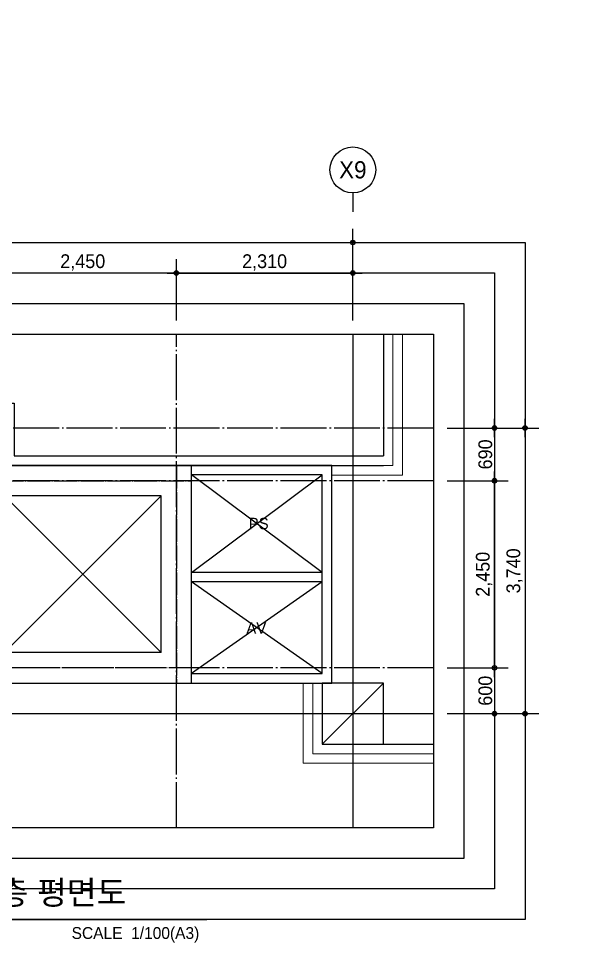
# Model space of a CAD drawing. Header units: millimetres. Extents: x 252711992 to 505989238, y 504776675 to 1009617600.
# Drawn here: x 253370873 to 253378242, y 504805965 to 504818065 of the extents above; entities that cross this region are included whole.
import ezdxf
from ezdxf.enums import TextEntityAlignment as Align
from ezdxf.xclip import XClip

# ---------------------------------------------------------------- set-up
doc = ezdxf.new("R2010")
doc.units = ezdxf.units.MM
doc.header["$XCLIPFRAME"] = 0
doc.linetypes.add('CEN', pattern=[35, 30, -2, 1, -2])
for name, color, linetype in [('$ZCDB_AUDIT_GENERATED_600D18', 7, 'Continuous'), ('4A.TEC CEN', 1, 'CEN'), ('4A.TEC CEN 보조1', 14, 'CEN'), ('4A.TEC ELE 4', 9, 'Continuous'), ('4A.TEC TEXT 2', 3, 'Continuous'), ('4A.TEC 기둥', 2, 'Continuous'), ('4A.TEC 벽체 1', 2, 'Continuous'), ('4A.TEC 벽체 3', 4, 'Continuous'), ('4A.TEC 벽체 4', 7, 'Continuous'), ('4A.TEC 심볼', 7, 'Continuous'), ('4A.TEC 해치 1', 9, 'Continuous'), ('TEXT', 7, 'Continuous')]:
    doc.layers.add(name, color=color, linetype=linetype)
doc.layers.add('DEFPOINT', color=135, linetype='Continuous', plot=False)
doc.styles.add('GHS', font='malgun.ttf')
doc.styles.add('나눔고딕', font='')
doc.styles.add('돋움', font='')
doc.styles.add('울릉도L', font='')
doc.styles.get('나눔고딕').set_extended_font_data('Dotum')
doc.styles.get('돋움').set_extended_font_data('Dotum')
doc.styles.get('울릉도L').set_extended_font_data('Dotum')
doc.dimstyles.new('DIM_600(외부치수)', dxfattribs={"dimscale": 400, "dimtxt": 3.3, "dimasz": 1, "dimexe": 2, "dimexo": 2, "dimgap": 1, "dimtad": 1, "dimdec": 0, "dimdsep": 46, "dimlunit": 6, "dimtxsty": '나눔고딕', "dimblk1": 'DIMDOT', "dimblk2": 'DIMDOT', "dimsah": 1, "dimcen": 2.5, "dimdle": 1.5, "dimclrd": 8, "dimclre": 8, "dimclrt": 3, "dimadec": 0, "dimazin": 0, "dimtfac": 1, "dimtdec": 0, "dimtix": 1, "dimtmove": 2, "dimatfit": 3, "dimldrblk": 'DIMDOT', "dimfxl": 1, "dimtvp": 1, "dimtolj": 1, "dimtzin": 0, "dimarcsym": 0})

# ---------------------------------------------------------------- blocks, each defined once
blk = doc.blocks.new('dwgFD3B')
at = {"layer": '4A.TEC CEN', "color": 250, "ltscale": 500}
blk.add_line((49194.51, -169936.83, -3333.33), (358000, -169936.83, -3333.33), dxfattribs=at)
at = {"layer": '4A.TEC CEN', "color": 250, "ltscale": 500, "elevation": -3333.33}
blk.add_lwpolyline([(252807.63, -39163.16), (252807.63, -267000)], dxfattribs=at)
blk = doc.blocks.new('DIMDOT')
at = {"color": 0}
blk.add_line((-2, 0), (2, 0), dxfattribs=at)
for radius in [0.5, 0.25]:
    blk.add_circle((0, 0), radius, dxfattribs=at)
blk = doc.blocks.new('*D441')
at = {"layer": '$ZCDB_AUDIT_GENERATED_600D18', "color": 8, "lineweight": -2, "transparency": 16777216}
for p, q in [((253364249, 504814112), (253364249, 504815312)), ((253375249, 504814112), (253375249, 504815312)), ((253364309, 504815132), (253375189, 504815132))]:
    blk.add_line(p, q, dxfattribs=at)
at = {"layer": 'Defpoints', "color": 0, "transparency": 16777216}
for p in [(253375249, 504815132), (253364249, 504813932, 0), (253375249, 504813932)]:
    blk.add_point(p, dxfattribs=at)
at = {"layer": '$ZCDB_AUDIT_GENERATED_600D18', "color": 8, "lineweight": -2, "transparency": 16777216, "xscale": 60, "yscale": 60, "zscale": 60, "rotation": 180}
blk.add_blockref('DIMDOT', (253364249, 504815132), dxfattribs=at)
at = {"layer": '$ZCDB_AUDIT_GENERATED_600D18', "color": 8, "lineweight": -2, "transparency": 16777216, "xscale": 60, "yscale": 60, "zscale": 60}
blk.add_blockref('DIMDOT', (253375249, 504815132), dxfattribs=at)
at = {"layer": '$ZCDB_AUDIT_GENERATED_600D18', "color": 3, "transparency": 16777216, "insert": (253369749, 504815270), "char_height": 180, "attachment_point": 5, "style": '나눔고딕'}
blk.add_mtext('\\A1;11,000', dxfattribs=at)
blk = doc.blocks.new('*D442')
at = {"layer": '$ZCDB_AUDIT_GENERATED_600D18', "color": 8, "lineweight": -2, "transparency": 16777216}
for p, q in [((253372939, 504814112), (253372939, 504814912)), ((253375249, 504814112), (253375249, 504814912)), ((253372999, 504814732), (253375189, 504814732))]:
    blk.add_line(p, q, dxfattribs=at)
at = {"layer": 'Defpoints', "color": 0, "transparency": 16777216}
for p in [(253375249, 504814732), (253372939, 504813932, 569), (253375249, 504813932, 4431)]:
    blk.add_point(p, dxfattribs=at)
at = {"layer": '$ZCDB_AUDIT_GENERATED_600D18', "color": 8, "lineweight": -2, "transparency": 16777216, "xscale": 60, "yscale": 60, "zscale": 60, "rotation": 180}
blk.add_blockref('DIMDOT', (253372939, 504814732), dxfattribs=at)
at = {"layer": '$ZCDB_AUDIT_GENERATED_600D18', "color": 8, "lineweight": -2, "transparency": 16777216, "xscale": 60, "yscale": 60, "zscale": 60}
blk.add_blockref('DIMDOT', (253375249, 504814732), dxfattribs=at)
at = {"layer": '$ZCDB_AUDIT_GENERATED_600D18', "color": 3, "transparency": 16777216, "insert": (253374094, 504814870), "char_height": 180, "attachment_point": 5, "style": '나눔고딕'}
blk.add_mtext('\\A1;2,310', dxfattribs=at)
blk = doc.blocks.new('*D446')
at = {"layer": '$ZCDB_AUDIT_GENERATED_600D18', "color": 8, "lineweight": -2, "transparency": 16777216}
for p, q in [((253370489, 504814112), (253370489, 504814912)), ((253372939, 504814112), (253372939, 504814912)), ((253372879, 504814732), (253370549, 504814732))]:
    blk.add_line(p, q, dxfattribs=at)
at = {"layer": 'Defpoints', "color": 0, "transparency": 16777216}
for p in [(253370489, 504814732), (253370489, 504813932, 81667), (253372939, 504813932, 61250)]:
    blk.add_point(p, dxfattribs=at)
at = {"layer": '$ZCDB_AUDIT_GENERATED_600D18', "color": 8, "lineweight": -2, "transparency": 16777216, "xscale": 60, "yscale": 60, "zscale": 60, "rotation": 180}
blk.add_blockref('DIMDOT', (253370489, 504814732), dxfattribs=at)
at = {"layer": '$ZCDB_AUDIT_GENERATED_600D18', "color": 8, "lineweight": -2, "transparency": 16777216, "xscale": 60, "yscale": 60, "zscale": 60}
blk.add_blockref('DIMDOT', (253372939, 504814732), dxfattribs=at)
at = {"layer": '$ZCDB_AUDIT_GENERATED_600D18', "color": 3, "transparency": 16777216, "insert": (253371714, 504814870), "char_height": 180, "attachment_point": 5, "style": '나눔고딕'}
blk.add_mtext('\\A1;2,450', dxfattribs=at)
blk = doc.blocks.new('*D447')
at = {"layer": '$ZCDB_AUDIT_GENERATED_600D18', "color": 8, "lineweight": -2, "transparency": 16777216}
for p, q in [((253376483, 504812702), (253377683, 504812702)), ((253377503, 504812642), (253377503, 504809022)), ((253376483, 504808962), (253377683, 504808962))]:
    blk.add_line(p, q, dxfattribs=at)
at = {"layer": 'Defpoints', "color": 0, "transparency": 16777216}
for p in [(253376303, 504812702, 0), (253376303, 504808962, 0), (253377503, 504808962)]:
    blk.add_point(p, dxfattribs=at)
at = {"layer": '$ZCDB_AUDIT_GENERATED_600D18', "color": 8, "lineweight": -2, "transparency": 16777216, "xscale": 60, "yscale": 60, "zscale": 60}
for p, rotation in [((253377503, 504812702), 90), ((253377503, 504808962), 270)]:
    blk.add_blockref('DIMDOT', p, dxfattribs=dict(at, rotation=rotation))
at = {"layer": '$ZCDB_AUDIT_GENERATED_600D18', "color": 3, "transparency": 16777216, "insert": (253377366, 504810832), "char_height": 180, "attachment_point": 5, "rotation": 90, "style": '나눔고딕'}
blk.add_mtext('\\A1;3,740', dxfattribs=at)
blk = doc.blocks.new('*D448')
at = {"layer": '$ZCDB_AUDIT_GENERATED_600D18', "color": 8, "lineweight": -2, "transparency": 16777216}
for p, q in [((253376483, 504812702), (253377283, 504812702)), ((253377103, 504812642), (253377103, 504812072)), ((253376483, 504812012), (253377283, 504812012))]:
    blk.add_line(p, q, dxfattribs=at)
at = {"layer": 'Defpoints', "color": 0, "transparency": 16777216}
for p in [(253376303, 504812702, 0), (253376303, 504812012, 0), (253377103, 504812012)]:
    blk.add_point(p, dxfattribs=at)
at = {"layer": '$ZCDB_AUDIT_GENERATED_600D18', "color": 8, "lineweight": -2, "transparency": 16777216, "xscale": 60, "yscale": 60, "zscale": 60}
for p, rotation in [((253377103, 504812702), 90), ((253377103, 504812012), 270)]:
    blk.add_blockref('DIMDOT', p, dxfattribs=dict(at, rotation=rotation))
at = {"layer": '$ZCDB_AUDIT_GENERATED_600D18', "color": 3, "transparency": 16777216, "insert": (253376983, 504812357), "char_height": 180, "attachment_point": 5, "rotation": 90, "style": '나눔고딕'}
blk.add_mtext('\\A1;690', dxfattribs=at)
blk = doc.blocks.new('*D449')
at = {"layer": '$ZCDB_AUDIT_GENERATED_600D18', "color": 8, "lineweight": -2, "transparency": 16777216}
for p, q in [((253376483, 504812012), (253377283, 504812012)), ((253377103, 504809622), (253377103, 504811952)), ((253376483, 504809562), (253377283, 504809562))]:
    blk.add_line(p, q, dxfattribs=at)
at = {"layer": 'Defpoints', "color": 0, "transparency": 16777216}
for p in [(253376303, 504812012, 0), (253377103, 504812012), (253376303, 504809562, 0)]:
    blk.add_point(p, dxfattribs=at)
at = {"layer": '$ZCDB_AUDIT_GENERATED_600D18', "color": 8, "lineweight": -2, "transparency": 16777216, "xscale": 60, "yscale": 60, "zscale": 60}
for p, rotation in [((253377103, 504812012), 90), ((253377103, 504809562), 270)]:
    blk.add_blockref('DIMDOT', p, dxfattribs=dict(at, rotation=rotation))
at = {"layer": '$ZCDB_AUDIT_GENERATED_600D18', "color": 3, "transparency": 16777216, "insert": (253376966, 504810787), "char_height": 180, "attachment_point": 5, "rotation": 90, "style": '나눔고딕'}
blk.add_mtext('\\A1;2,450', dxfattribs=at)
blk = doc.blocks.new('*D450')
at = {"layer": '$ZCDB_AUDIT_GENERATED_600D18', "color": 8, "lineweight": -2, "transparency": 16777216}
for p, q in [((253376483, 504809562), (253377283, 504809562)), ((253377103, 504809502), (253377103, 504809022)), ((253376483, 504808962), (253377283, 504808962))]:
    blk.add_line(p, q, dxfattribs=at)
at = {"layer": 'Defpoints', "color": 0, "transparency": 16777216}
for p in [(253376303, 504809562, 0), (253376303, 504808962, 0), (253377103, 504808962)]:
    blk.add_point(p, dxfattribs=at)
at = {"layer": '$ZCDB_AUDIT_GENERATED_600D18', "color": 8, "lineweight": -2, "transparency": 16777216, "xscale": 60, "yscale": 60, "zscale": 60}
for p, rotation in [((253377103, 504809562), 90), ((253377103, 504808962), 270)]:
    blk.add_blockref('DIMDOT', p, dxfattribs=dict(at, rotation=rotation))
at = {"layer": '$ZCDB_AUDIT_GENERATED_600D18', "color": 3, "transparency": 16777216, "insert": (253376983, 504809262), "char_height": 180, "attachment_point": 5, "rotation": 90, "style": '나눔고딕'}
blk.add_mtext('\\A1;600', dxfattribs=at)
blk = doc.blocks.new('c1')
at = {"layer": '4A.TEC 기둥'}
blk.add_lwpolyline([(1156776, -1012079), (1157576, -1012079), (1157576, -1011279), (1156776, -1011279)], close=True, dxfattribs=at)
at = {"layer": 'DEFPOINT'}
blk.add_line((1156776, -1012079), (1157576, -1011279), dxfattribs=at)
blk = doc.blocks.new('ADFAWEFQWEFQWF')
at = {"layer": '4A.TEC CEN 보조1', "ltscale": 10}
for p, q in [((200, 0), (200, 2850)), ((2650, 2850), (2650, 0)), ((0, 2650), (2850, 2650)), ((2850, 200), (0, 200))]:
    blk.add_line(p, q, dxfattribs=at)
at = {"layer": '4A.TEC 벽체 1'}
for p, q in [((400, 2450), (400, 400)), ((400, 2450), (2450, 2450)), ((2450, 2450), (2450, 400)), ((400, 400), (2450, 400))]:
    blk.add_line(p, q, dxfattribs=at)
blk.add_lwpolyline([(875, 2850), (0, 2850), (0, 0), (2850, 0), (2850, 2850), (875, 2850)], dxfattribs=at)
at = {"layer": '4A.TEC 해치 1'}
for p, q in [((400, 2450), (2450, 400)), ((2450, 2450), (400, 400))]:
    blk.add_line(p, q, dxfattribs=at)
blk = doc.blocks.new('A$C092cc5a8')
at = {"layer": '4A.TEC 벽체 3', "elevation": 0, "flags": 128}
for points in [[(16555, 37896), (16555, 7872)], [(4629, 4096), (4629, 5022), (5429, 5022), (5429, 8562), (11721, 8562), (11721, 7872), (16555, 7872)], [(4755, 4096), (4755, 4896), (5555, 4896), (5555, 8436), (11595, 8436), (11595, 7746), (16555, 7746)], [(15755, 4896), (15755, 4096)], [(15755, 4096), (37755, 4096)]]:
    blk.add_lwpolyline(points, dxfattribs=at)
at = {"layer": '4A.TEC 벽체 4', "color": 251, "lineweight": 0, "ltscale": 15}
for p, q in [((15880, 7746, 0), (16680, 7746, 0)), ((15880, 7620, 0), (16805, 7620, 0))]:
    blk.add_line(p, q, dxfattribs=at)
at = {"layer": '4A.TEC 벽체 4', "color": 251, "lineweight": 0, "ltscale": 15, "elevation": 0}
for points in [[(16680, 37896), (16680, 7746)], [(16805, 37896), (16805, 7620)], [(15505, 4896), (15505, 3846)], [(15630, 4896), (15630, 3971)], [(15630, 3971), (37880, 3971)], [(15505, 3846), (38005, 3846)]]:
    blk.add_lwpolyline(points, dxfattribs=at)
blk = doc.blocks.new('ccs122')
at = {"layer": '4A.TEC 심볼'}
blk.add_line((0, 8), (0, 3), dxfattribs=at)
blk.add_circle((0, 14), 6, dxfattribs=at)
at = {"layer": '4A.TEC TEXT 2', "color": 3, "style": 'GHS'}
blk.add_attdef('NO', text='', height=4.5, dxfattribs=at).set_placement((-0.01, 14.02), align=Align.MIDDLE_CENTER)

msp = doc.modelspace()

# ---------------------------------------------------------------- linework, layer by layer
at = {"layer": '4A.TEC CEN', "ltscale": 20}
for p, q in [((253372938.77, 504807467.16, 1666.67), (253372938.77, 504813932.16, 1666.67)), ((253376303.05, 504812702.14, 1666.67), (253362992.67, 504812702.14, 1666.67)), ((253376303.05, 504812012.14, 1666.67), (253370488.77, 504812012.14, 1666.67)), ((253376303.05, 504809562.14, 1666.67), (253362992.67, 504809562.14, 1666.67))]:
    msp.add_line(p, q, dxfattribs=at)
at = {"layer": '4A.TEC 벽체 3'}
for p, q in [((253374848.78, 504810812.14, -3332.88), (253373138.78, 504810812.14, -3332.88)), ((253374848.78, 504810687.14, -3332.88), (253373138.78, 504810687.14, -3332.88)), ((253374848.78, 504809362.14, -3332.88), (253374848.78, 504808562.14, -3332.88))]:
    msp.add_line(p, q, dxfattribs=at)
at = {"layer": '4A.TEC 벽체 3', "elevation": -3332.88, "flags": 128}
for points in [[(253373138.78, 504809362.14), (253374973.78, 504809362.14), (253374973.78, 504812212.14), (253373138.78, 504812212.14)], [(253373138.78, 504809487.14), (253374848.78, 504809487.14), (253374848.78, 504812087.14), (253373138.78, 504812087.14)]]:
    msp.add_lwpolyline(points, dxfattribs=at)
at = {"layer": '4A.TEC 심볼'}
msp.add_line((253366537.72, 504806267.16, 3333.33), (253373336.14, 504806267.16, 3333.33), dxfattribs=at)
at = {"layer": '4A.TEC 해치 1'}
for p, q in [((253373138.78, 504810812.14, -3332.88), (253374848.78, 504812087.14, -3332.88)), ((253374848.78, 504810812.14, -3332.88), (253373138.78, 504812087.14, -3332.88)), ((253374848.78, 504810687.14, -3332.88), (253373138.78, 504809487.14, -3332.88)), ((253374848.78, 504809487.14, -3332.88), (253373138.78, 504810687.14, -3332.88))]:
    msp.add_line(p, q, dxfattribs=at)
at = {"layer": 'DEFPOINT', "elevation": 3333.33}
for points in [[(253361792.67, 504815132.16), (253377503.05, 504815132.16), (253377503.05, 504806267.16), (253361792.67, 504806267.16)], [(253362192.67, 504814732.16), (253377103.05, 504814732.16), (253377103.05, 504806667.16), (253362192.67, 504806667.16)], [(253362592.67, 504814332.16), (253376703.05, 504814332.16), (253376703.05, 504807067.16), (253362592.67, 504807067.16)], [(253362992.67, 504813932.16), (253376303.05, 504813932.16), (253376303.05, 504807467.16), (253362992.67, 504807467.16)]]:
    msp.add_lwpolyline(points, close=True, dxfattribs=at)

# ---------------------------------------------------------------- block references
ref = msp.add_blockref('dwgFD3B', (253122441.15, 504978898.98, -4999.1))
XClip(ref).set_block_clipping_path([(240551.5187525749, -171431.8169597387), (253861.8992676735, -164966.8169609308)])
at = {"layer": '4A.TEC ELE 4'}
ref = msp.add_blockref('A$C092cc5a8', (253359093.55, 504804466.28, -3332.43), dxfattribs=at)
XClip(ref).set_block_clipping_path([(3899.121032089, 3000.882517755), (17209.5015471876, 9465.8825165629)])
at = {"layer": '4A.TEC 기둥'}
msp.add_blockref('c1', (252218073.11, 505820641.48, -3332.88), dxfattribs=at)
at = {"layer": '4A.TEC 벽체 1', "color": 3, "rotation": 180}
msp.add_blockref('ADFAWEFQWEFQWF', (253373138.77, 504812212.14, 1666.67), dxfattribs=at)
at = {"layer": '4A.TEC 심볼'}
ref = msp.add_blockref('ccs122', (253375248.78, 504815382.16, -7764.32), dxfattribs=dict(at, xscale=49.99999977496833, yscale=49.99999977496833, zscale=49.99999977496833))
ref.add_attrib('NO', 'X9', dxfattribs={"layer": '0', "color": 3, "height": 225, "style": '울릉도L'}).set_placement((253375248.47, 504816083.06, -7764.32), align=Align.MIDDLE_CENTER)

# ---------------------------------------------------------------- texts
at = {"layer": '4A.TEC TEXT 2', "color": 3, "style": '나눔고딕'}
msp.add_text('코어-4 지하1(중)층 평면도', height=310.5, dxfattribs=at).set_placement((253367694.61, 504806370.66, 3333.33), align=Align.BOTTOM_LEFT)
msp.add_text('SCALE  1/100(A3)', height=155.25, dxfattribs=at).set_placement((253373238.94, 504805965.52, 3333.33), align=Align.BOTTOM_RIGHT)
at = {"layer": 'TEXT', "style": '돋움'}
for s, p in [('PS', (253374015.89, 504811451.43, -3333.33)), ('AV', (253373985.42, 504810082.78, -3333.33))]:
    msp.add_text(s, height=150, dxfattribs=at).set_placement(p, align=Align.MIDDLE_CENTER)

# ---------------------------------------------------------------- dimensions: what is measured, and where the dimension line sits
at = {"layer": '$ZCDB_AUDIT_GENERATED_600D18'}
for base, p1, p2, picture, middle in [((253375248.78, 504815132.16, -7764.32), (253364248.78, 504813932.16, -7764.32), (253375248.78, 504813932.16, -7764.32), '*D441', (253369748.78, 504815269.62, -7764.32)), ((253375248.78, 504814732.16, -7764.32), (253372938.77, 504813932.16, -7195.76), (253375248.78, 504813932.16, -3332.88), '*D442', (253374093.77, 504814869.62, -7764.32))]:
    dim = msp.add_linear_dim(base=base, p1=p1, p2=p2, dimstyle='DIM_600(외부치수)', override={"dimscale": 300, "dimtxt": 0.6, "dimasz": 0.2, "dimexe": 0.6, "dimexo": 0.6, "dimgap": 0.1, "dimdec": 1, "dimblk1": 'DIMDOT', "dimblk2": 'DIMDOT', "dimdle": 0.5}, dxfattribs=at)
    dim.commit()
    dim.dimension.update_dxf_attribs({"geometry": picture, "text_midpoint": middle})
for base, p1, p2, angle, picture, middle in [((253370488.77, 504814732.16, -7764.32), (253372938.77, 504813932.16, 53485.68), (253370488.77, 504813932.16, 73902.34), 180, '*D446', (253371713.77, 504814869.62, -7764.32)), ((253377503.05, 504808962.14, -4999.55), (253376303.05, 504812702.14, -4999.55), (253376303.05, 504808962.14, -4999.55), 270, '*D447', (253377365.59, 504810832.14, -4999.55)), ((253377103.05, 504812012.14, -4999.55), (253376303.05, 504812702.14, -4999.55), (253376303.05, 504812012.14, -4999.55), 270, '*D448', (253376982.93, 504812357.14, -4999.55)), ((253377103.05, 504812012.14, -4999.55), (253376303.05, 504809562.14, -4999.55), (253376303.05, 504812012.14, -4999.55), 90, '*D449', (253376965.59, 504810787.14, -4999.55)), ((253377103.05, 504808962.14, -4999.55), (253376303.05, 504809562.14, -4999.55), (253376303.05, 504808962.14, -4999.55), 270, '*D450', (253376982.93, 504809262.14, -4999.55))]:
    dim = msp.add_linear_dim(base=base, p1=p1, p2=p2, angle=angle, dimstyle='DIM_600(외부치수)', override={"dimscale": 300, "dimtxt": 0.6, "dimasz": 0.2, "dimexe": 0.6, "dimexo": 0.6, "dimgap": 0.1, "dimdec": 1, "dimblk1": 'DIMDOT', "dimblk2": 'DIMDOT', "dimdle": 0.5}, dxfattribs=at)
    dim.commit()
    dim.dimension.update_dxf_attribs({"geometry": picture, "text_midpoint": middle})

doc.saveas('drawing.dxf')
